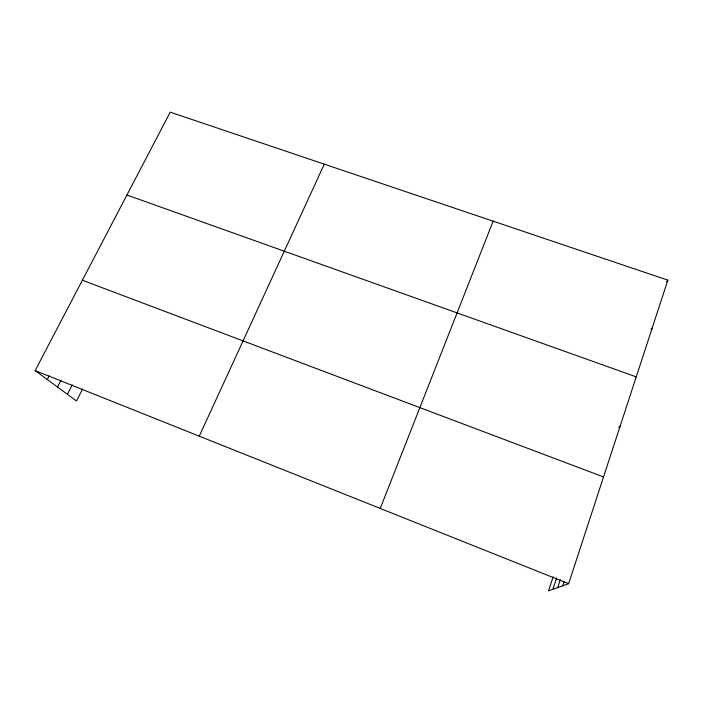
<?xml version="1.0" encoding="UTF-8"?>
<svg xmlns="http://www.w3.org/2000/svg" width="703" height="703" viewBox="0 0 703 703"><rect width="100%" height="100%" fill="white"/><g stroke="black" fill="none" stroke-linecap="round" stroke-linejoin="round"><path stroke-width="1.05" d="M553.191 576.759L548.507 590.845L568.639 583.701L667.85 280.154L170.231 112.155L35.15 370.613L76.539 401L82.594 388.996M562.672 585.819L564.034 581.671M552.892 589.29L556.662 577.892M557.699 587.585L560.353 579.536M380.235 508.445L493.146 221.173M199.274 436.168L324.285 164.168M67.435 394.321L72.251 384.849M57.523 387.037L61.012 380.226M47.312 379.541L49.254 375.797M666.602 281.868L667.85 280.154M651.013 329.373L652.296 327.747M618.649 427.609L620.143 426.106M126.927 195.021L636.241 376.878M82.383 280.242L603.534 476.942M35.15 370.613L568.639 583.701"/></g></svg>
